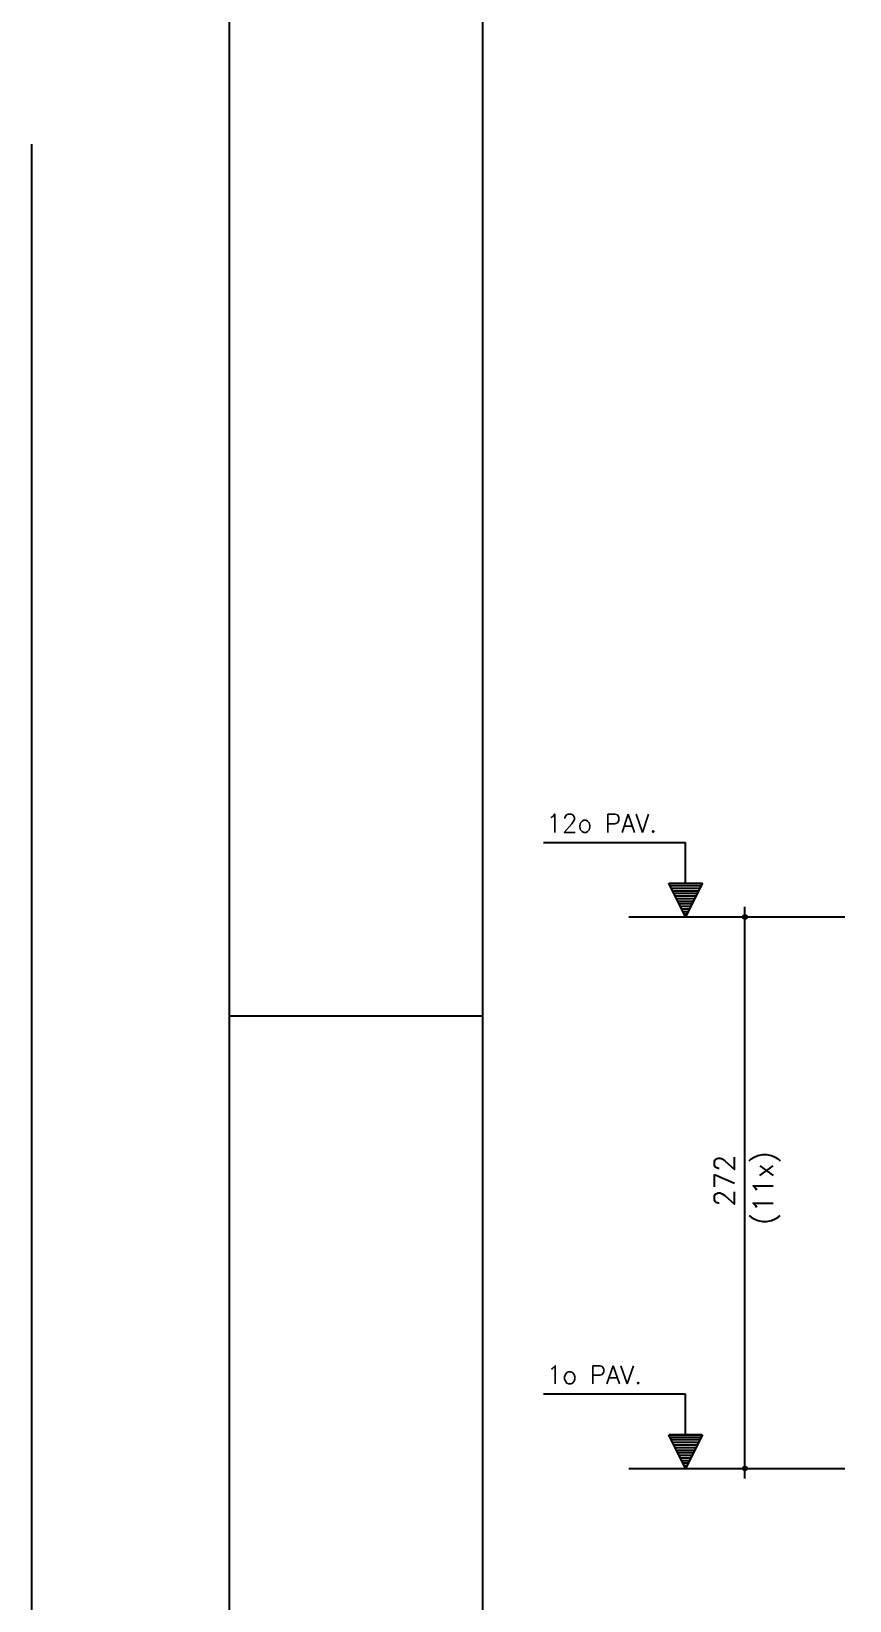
# Model space of a CAD drawing. Extents: x -2 to 121, y -2 to 61.
# Drawn here: x -1.95 to 6.12, y 9.08 to 24.56 of the extents above; entities that cross this region are included whole.
import ezdxf

# ---------------------------------------------------------------- set-up
doc = ezdxf.new("R2010")
doc.units = 0
doc.header["$MEASUREMENT"] = 0
doc.linetypes.add('HIDDEN', pattern=[0.375, 0.25, -0.125])
doc.layers.get('Defpoints').update_dxf_attribs({"linetype": 'CONTINUOUS'})
for name, color, linetype in [('ARQ_FOLHA', 7, 'CONTINUOUS'), ('PENA_01', 1, 'CONTINUOUS'), ('PENA_02', 2, 'CONTINUOUS'), ('PENA_03', 3, 'CONTINUOUS')]:
    doc.layers.add(name, color=color, linetype=linetype)
doc.styles.get("Standard").update_dxf_attribs({"font": 'ROMANS.SHX'})

msp = doc.modelspace()

# ---------------------------------------------------------------- linework, layer by layer
at = {"layer": 'ARQ_FOLHA', "color": 1}
msp.add_line((2.5, 14.846255), (0, 14.846255), dxfattribs=at)
for points in [[(0, -0.003745), (118.9, -0.003745), (118.9, 59.396255), (0, 59.396255)], [(2.5, 0.996255), (117.9, 0.996255), (117.9, 58.396255), (2.5, 58.396255)]]:
    msp.add_lwpolyline(points, close=True, dxfattribs=at)
at = {"layer": 'Defpoints', "color": 8, "linetype": 'HIDDEN', "ltscale": 100}
msp.add_lwpolyline([(-1.95, 60.946255), (-1.95, -1.553745), (120.85, -1.553745), (120.85, 60.946255)], close=True, dxfattribs=at)
at = {"layer": 'PENA_01', "linetype": 'Continuous'}
for p, q in [((3.94501, 15.825447), (6.075874, 15.825447)), ((3.94501, 10.385447), (6.075874, 10.385447))]:
    msp.add_line(p, q, dxfattribs=at)
at = {"layer": 'PENA_02', "linetype": 'Continuous'}
for centre, radius in [((5.091156, 15.825447), 0.02), ((5.091156, 15.825447), 0.01), ((5.091156, 10.385447), 0.02), ((5.091156, 10.385447), 0.01)]:
    msp.add_circle(centre, radius, dxfattribs=at)
at = {"layer": 'PENA_03', "linetype": 'Continuous'}
for p, q in [((4.504009, 16.557313), (3.104009, 16.557313)), ((4.504009, 16.157313), (4.504009, 16.557313)), ((4.505409, 16.157313), (4.505409, 16.558713)), ((4.504709, 15.825447), (4.338776, 16.157313)), ((4.338776, 16.157313), (4.504009, 16.157313)), ((4.504709, 15.82857), (4.341032, 16.155922)), ((4.668385, 16.155922), (4.341032, 16.155922)), ((4.657878, 16.131785), (4.351539, 16.131785)), ((4.645114, 16.106257), (4.364304, 16.106257)), ((4.670642, 16.157313), (4.504709, 15.825447)), ((4.668385, 16.155923), (4.504709, 15.828569)), ((4.505409, 16.157313), (4.670642, 16.157313)), ((4.63235, 16.080729), (4.377068, 16.080729)), ((4.619585, 16.055201), (4.389832, 16.055201)), ((4.606821, 16.029672), (4.402596, 16.029672)), ((4.594057, 16.004144), (4.41536, 16.004144)), ((4.581293, 15.978616), (4.428124, 15.978616)), ((4.568529, 15.953088), (4.440888, 15.953088)), ((4.555765, 15.92756), (4.453652, 15.92756)), ((4.543001, 15.902032), (4.466416, 15.902032)), ((4.530237, 15.876503), (4.47918, 15.876503)), ((4.517473, 15.850975), (4.491945, 15.850975)), ((5.091156, 10.284915), (5.091156, 15.925447)), ((4.504009, 11.117313), (3.104009, 11.117313)), ((4.504009, 10.717313), (4.504009, 11.117313)), ((4.505409, 10.717313), (4.505409, 11.118713)), ((4.504709, 10.385447), (4.338776, 10.717313)), ((4.338776, 10.717313), (4.504009, 10.717313)), ((4.504709, 10.38857), (4.341032, 10.715922)), ((4.668385, 10.715922), (4.341032, 10.715922)), ((4.657878, 10.691785), (4.351539, 10.691785)), ((4.670642, 10.717313), (4.504709, 10.385447)), ((4.668385, 10.715923), (4.504709, 10.388569)), ((4.505409, 10.717313), (4.670642, 10.717313)), ((4.645114, 10.666257), (4.364304, 10.666257)), ((4.63235, 10.640729), (4.377068, 10.640729)), ((4.619585, 10.615201), (4.389832, 10.615201)), ((4.606821, 10.589672), (4.402596, 10.589672)), ((4.594057, 10.564144), (4.41536, 10.564144)), ((4.581293, 10.538616), (4.428124, 10.538616)), ((4.568529, 10.513088), (4.440888, 10.513088)), ((4.555765, 10.48756), (4.453652, 10.48756)), ((4.543001, 10.462032), (4.466416, 10.462032)), ((4.530237, 10.436503), (4.47918, 10.436503)), ((4.517473, 10.410975), (4.491945, 10.410975))]:
    msp.add_line(p, q, dxfattribs=at)

# ---------------------------------------------------------------- texts
for s, p in [('12o PAV.', (3.129715, 16.659186)), ('1o PAV.', (3.13428, 11.219186))]:
    msp.add_text(s, height=0.18, dxfattribs=at).set_placement(p)
for s, p in [('(11x)', (5.370613, 12.786674)), ('272', (4.988852, 12.966845))]:
    msp.add_text(s, height=0.2, rotation=90, dxfattribs=at).set_placement(p)

doc.saveas('drawing.dxf')
